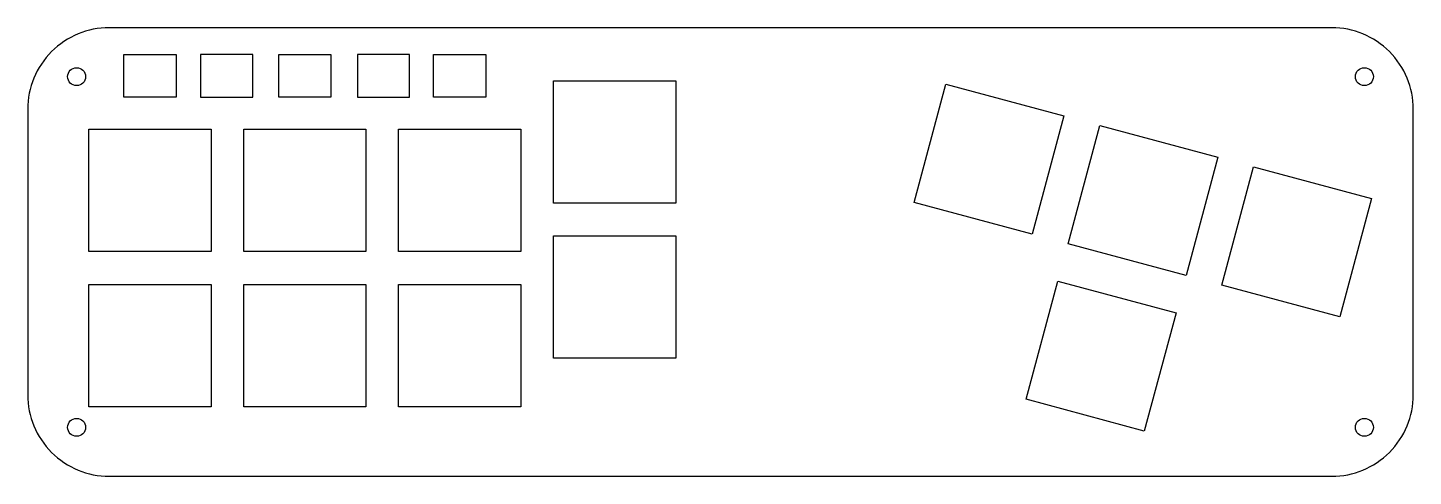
# Model space of a CAD drawing. Header units: millimetres. Extents: x -170 to 0, y -55 to 0.
import ezdxf

# ---------------------------------------------------------------- set-up
doc = ezdxf.new("R2010")
doc.units = ezdxf.units.MM
doc.layers.get('0').update_dxf_attribs({"linetype": 'CONTINUOUS'})

msp = doc.modelspace()

# ---------------------------------------------------------------- linework, layer by layer
msp.add_lwpolyline([(-170, -45, 0.414214), (-160, -55), (-10, -55, 0.414214), (0, -45), (0, -10, 0.414214), (-10, 0), (-160, 0, 0.414214), (-170, -10)], format="xyb", close=True)
for points in [[(-151.8, -3.3), (-151.8, -8.5), (-158.2, -8.5), (-158.2, -3.3)], [(-148.78, -8.5), (-142.38, -8.5), (-142.38, -3.3), (-148.78, -3.3)], [(-132.8, -3.3), (-132.8, -8.5), (-139.2, -8.5), (-139.2, -3.3)], [(-129.55, -8.5), (-123.15, -8.5), (-123.15, -3.3), (-129.55, -3.3)], [(-113.8, -3.3), (-113.8, -8.5), (-120.2, -8.5), (-120.2, -3.3)], [(-105.5, -21.5), (-105.5, -6.5), (-90.5, -6.5), (-90.5, -21.5)], [(-42.86, -10.81), (-46.75, -25.3), (-61.24, -21.41), (-57.35, -6.92)], [(-162.5, -27.45), (-162.5, -12.45), (-147.5, -12.45), (-147.5, -27.45)], [(-143.5, -27.45), (-143.5, -12.45), (-128.5, -12.45), (-128.5, -27.45)], [(-124.5, -27.45), (-124.5, -12.45), (-109.5, -12.45), (-109.5, -27.45)], [(-23.98, -15.88), (-27.87, -30.37), (-42.36, -26.48), (-38.47, -11.99)], [(-5.11, -20.96), (-9, -35.45), (-23.49, -31.56), (-19.6, -17.07)], [(-105.5, -40.5), (-105.5, -25.5), (-90.5, -25.5), (-90.5, -40.5)], [(-162.5, -46.5), (-162.5, -31.5), (-147.5, -31.5), (-147.5, -46.5)], [(-143.5, -46.5), (-143.5, -31.5), (-128.5, -31.5), (-128.5, -46.5)], [(-124.5, -46.5), (-124.5, -31.5), (-109.5, -31.5), (-109.5, -46.5)], [(-29.11, -34.96), (-33, -49.45), (-47.49, -45.56), (-43.6, -31.07)]]:
    msp.add_lwpolyline(points, close=True)
for centre in [(-164, -6), (-6, -6), (-164, -49), (-6, -49)]:
    msp.add_circle(centre, 1.1)

doc.saveas('drawing.dxf')
